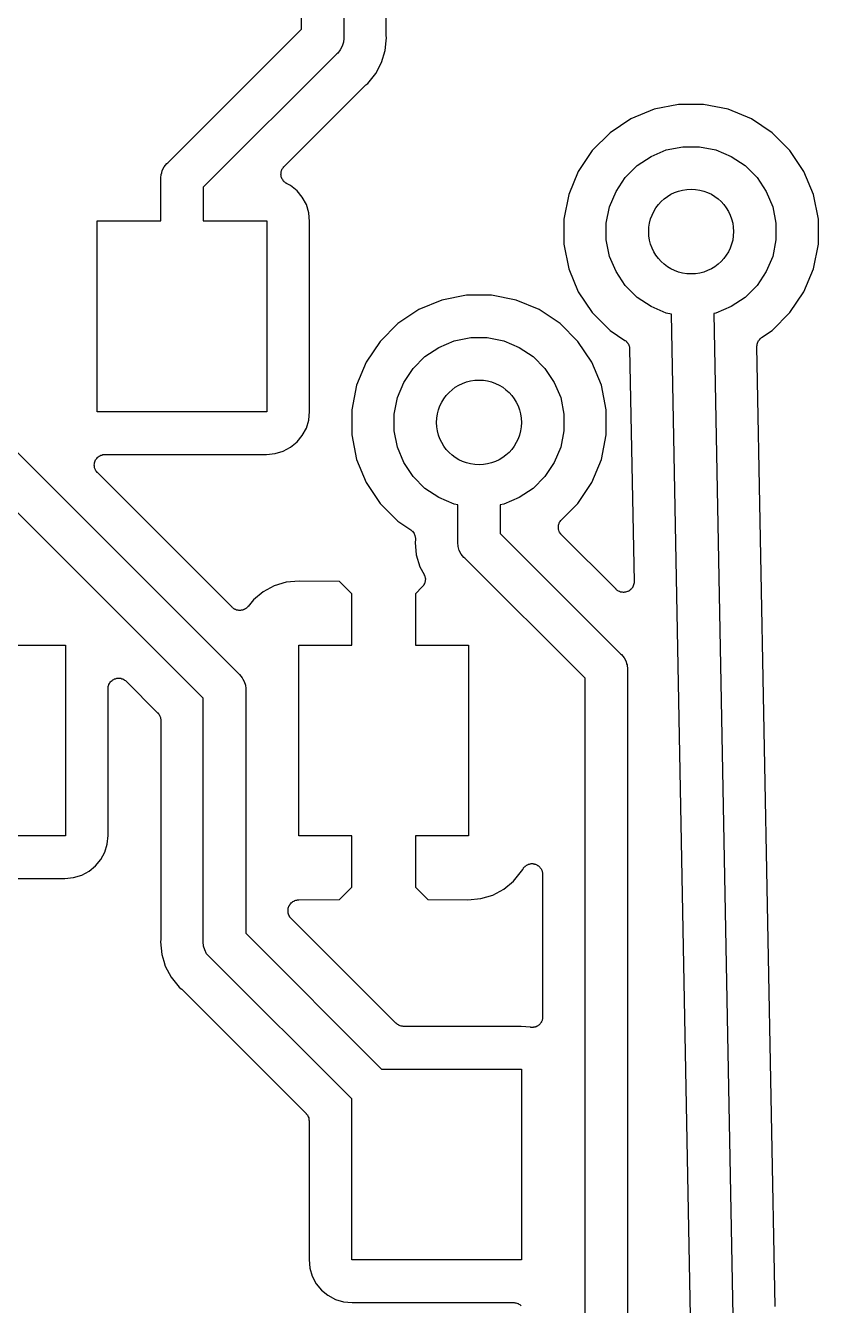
# Model space of a CAD drawing. Extents: x 150 to 178.5, y -114.8 to -80.
# Drawn here: x 160.56 to 164.3, y -110.06 to -104.03 of the extents above; entities that cross this region are included whole.
import ezdxf

# ---------------------------------------------------------------- set-up
doc = ezdxf.new("R2010")
doc.units = 0
doc.header["$MEASUREMENT"] = 0
doc.layers.add('BLACK', color=7, linetype='CONTINUOUS')

msp = doc.modelspace()

# ---------------------------------------------------------------- linework, layer by layer
at = {"layer": 'BLACK', "linetype": 'CONTINUOUS'}
for p, q in [((162.063, -101.073), (162.063, -104.083)), ((161.863, -104.046), (161.863, -101.11)), ((162.263, -104.07), (162.263, -102.541)), ((161.233, -104.676), (161.863, -104.046)), ((162.061, -104.107), (162.057, -104.121)), ((162.063, -104.092), (162.061, -104.103)), ((162.061, -104.103), (162.061, -104.107)), ((162.063, -104.083), (162.063, -104.087)), ((162.063, -104.087), (162.063, -104.092)), ((162.063, -104.092), (162.063, -104.092)), ((162.258, -104.146), (162.263, -104.1)), ((162.263, -104.072), (162.263, -104.07)), ((162.263, -104.075), (162.263, -104.072)), ((162.264, -104.087), (162.263, -104.075)), ((162.263, -104.075), (162.263, -104.075)), ((162.263, -104.1), (162.264, -104.087)), ((162.03, -104.162), (161.4, -104.791)), ((162.034, -104.159), (162.03, -104.162)), ((162.046, -104.143), (162.034, -104.159)), ((162.055, -104.126), (162.046, -104.143)), ((162.057, -104.121), (162.055, -104.126)), ((162.241, -104.203), (162.258, -104.146)), ((162.213, -104.255), (162.241, -104.203)), ((162.166, -104.308), (162.176, -104.301)), ((162.176, -104.301), (162.213, -104.255)), ((161.781, -104.693), (162.162, -104.312)), ((162.162, -104.312), (162.163, -104.311)), ((162.163, -104.311), (162.165, -104.31)), ((162.165, -104.31), (162.166, -104.308)), ((163.641, -104.4), (163.525, -104.423)), ((163.759, -104.4), (163.641, -104.4)), ((163.875, -104.423), (163.759, -104.4)), ((163.416, -104.468), (163.318, -104.534)), ((163.525, -104.423), (163.416, -104.468)), ((163.984, -104.468), (163.875, -104.423)), ((164.082, -104.534), (163.984, -104.468)), ((163.318, -104.534), (163.234, -104.618)), ((164.166, -104.618), (164.082, -104.534)), ((163.583, -104.615), (163.661, -104.6)), ((163.661, -104.6), (163.739, -104.6)), ((163.739, -104.6), (163.817, -104.615)), ((163.234, -104.618), (163.168, -104.716)), ((163.445, -104.689), (163.511, -104.646)), ((163.511, -104.646), (163.583, -104.615)), ((163.817, -104.615), (163.889, -104.646)), ((163.889, -104.646), (163.955, -104.689)), ((164.232, -104.716), (164.166, -104.618)), ((161.201, -104.73), (161.204, -104.723)), ((161.204, -104.723), (161.207, -104.712)), ((161.207, -104.712), (161.216, -104.694)), ((161.216, -104.694), (161.229, -104.679)), ((161.229, -104.679), (161.233, -104.676)), ((161.767, -104.719), (161.768, -104.716)), ((161.767, -104.721), (161.767, -104.719)), ((161.767, -104.723), (161.767, -104.721)), ((161.767, -104.726), (161.767, -104.723)), ((161.768, -104.716), (161.769, -104.714)), ((161.769, -104.712), (161.77, -104.709)), ((161.769, -104.714), (161.769, -104.712)), ((161.77, -104.709), (161.771, -104.707)), ((161.771, -104.707), (161.772, -104.705)), ((161.772, -104.705), (161.774, -104.703)), ((161.774, -104.703), (161.775, -104.701)), ((161.775, -104.701), (161.776, -104.699)), ((161.776, -104.699), (161.778, -104.697)), ((161.778, -104.697), (161.779, -104.695)), ((161.779, -104.695), (161.781, -104.693)), ((163.168, -104.716), (163.123, -104.825)), ((163.389, -104.745), (163.445, -104.689)), ((163.955, -104.689), (164.011, -104.745)), ((164.277, -104.825), (164.232, -104.716)), ((161.2, -104.745), (161.201, -104.732)), ((161.2, -104.75), (161.2, -104.745)), ((161.2, -104.745), (161.2, -104.745)), ((161.2, -104.755), (161.2, -104.75)), ((161.2, -104.95), (161.2, -104.755)), ((161.201, -104.732), (161.201, -104.73)), ((161.766, -104.729), (161.767, -104.726)), ((161.767, -104.731), (161.766, -104.729)), ((161.766, -104.733), (161.767, -104.731)), ((161.767, -104.736), (161.766, -104.733)), ((161.767, -104.738), (161.767, -104.736)), ((161.768, -104.74), (161.767, -104.738)), ((161.768, -104.743), (161.768, -104.74)), ((161.769, -104.745), (161.768, -104.743)), ((161.77, -104.748), (161.769, -104.745)), ((161.771, -104.75), (161.77, -104.748)), ((161.772, -104.752), (161.771, -104.75)), ((161.773, -104.754), (161.772, -104.752)), ((161.775, -104.756), (161.773, -104.754)), ((161.776, -104.758), (161.775, -104.756)), ((161.777, -104.76), (161.776, -104.758)), ((161.779, -104.762), (161.777, -104.76)), ((161.781, -104.764), (161.779, -104.762)), ((161.782, -104.765), (161.781, -104.764)), ((161.784, -104.767), (161.782, -104.765)), ((161.786, -104.768), (161.784, -104.767)), ((161.788, -104.77), (161.786, -104.768)), ((161.79, -104.771), (161.788, -104.77)), ((161.792, -104.772), (161.79, -104.771)), ((161.793, -104.773), (161.792, -104.772)), ((161.812, -104.783), (161.793, -104.773)), ((161.842, -104.808), (161.812, -104.783)), ((163.346, -104.811), (163.389, -104.745)), ((164.011, -104.745), (164.054, -104.811)), ((161.4, -104.791), (161.4, -104.95)), ((161.867, -104.838), (161.842, -104.808)), ((161.886, -104.873), (161.867, -104.838)), ((163.123, -104.825), (163.1, -104.941)), ((163.315, -104.883), (163.346, -104.811)), ((164.054, -104.811), (164.085, -104.883)), ((164.3, -104.941), (164.277, -104.825)), ((161.897, -104.911), (161.886, -104.873)), ((163.3, -104.961), (163.315, -104.883)), ((164.085, -104.883), (164.1, -104.961)), ((160.9, -105.85), (160.9, -104.95)), ((160.9, -104.95), (161.2, -104.95)), ((161.4, -104.95), (161.7, -104.95)), ((161.7, -104.95), (161.7, -105.85)), ((161.901, -104.952), (161.897, -104.911)), ((161.901, -105.848), (161.901, -104.952)), ((163.1, -104.941), (163.1, -105.059)), ((163.3, -105.039), (163.3, -104.961)), ((164.1, -104.961), (164.1, -105.039)), ((164.3, -105.059), (164.3, -104.941)), ((163.1, -105.059), (163.123, -105.175)), ((163.315, -105.117), (163.3, -105.039)), ((164.1, -105.039), (164.085, -105.117)), ((164.277, -105.175), (164.3, -105.059)), ((163.346, -105.189), (163.315, -105.117)), ((164.085, -105.117), (164.054, -105.189)), ((163.123, -105.175), (163.168, -105.284)), ((163.389, -105.255), (163.346, -105.189)), ((164.054, -105.189), (164.011, -105.255)), ((164.232, -105.284), (164.277, -105.175)), ((163.445, -105.311), (163.389, -105.255)), ((164.011, -105.255), (163.955, -105.311)), ((162.525, -105.323), (162.416, -105.368)), ((162.641, -105.3), (162.525, -105.323)), ((162.759, -105.3), (162.641, -105.3)), ((162.875, -105.323), (162.759, -105.3)), ((162.984, -105.368), (162.875, -105.323)), ((163.168, -105.284), (163.234, -105.382)), ((163.511, -105.354), (163.445, -105.311)), ((163.955, -105.311), (163.889, -105.354)), ((164.166, -105.382), (164.232, -105.284)), ((162.416, -105.368), (162.318, -105.434)), ((163.082, -105.434), (162.984, -105.368)), ((163.234, -105.382), (163.318, -105.466)), ((163.583, -105.385), (163.511, -105.354)), ((163.607, -105.389), (163.583, -105.385)), ((163.817, -105.385), (163.807, -105.386)), ((163.807, -105.386), (163.899, -110.234)), ((163.889, -105.354), (163.817, -105.385)), ((164.082, -105.466), (164.166, -105.382)), ((162.318, -105.434), (162.234, -105.518)), ((163.166, -105.518), (163.082, -105.434)), ((163.7, -110.295), (163.607, -105.389)), ((162.583, -105.515), (162.661, -105.5)), ((162.661, -105.5), (162.739, -105.5)), ((162.739, -105.5), (162.817, -105.515)), ((163.318, -105.466), (163.388, -105.513)), ((164.022, -105.51), (164.025, -105.506)), ((164.025, -105.506), (164.029, -105.503)), ((164.025, -105.506), (164.025, -105.506)), ((164.025, -105.506), (164.025, -105.506)), ((164.029, -105.503), (164.032, -105.5)), ((164.032, -105.499), (164.082, -105.466)), ((164.032, -105.5), (164.032, -105.499)), ((164.032, -105.5), (164.032, -105.5)), ((162.234, -105.518), (162.168, -105.616)), ((162.445, -105.589), (162.511, -105.546)), ((162.511, -105.546), (162.583, -105.515)), ((162.817, -105.515), (162.889, -105.546)), ((162.889, -105.546), (162.955, -105.589)), ((163.232, -105.616), (163.166, -105.518)), ((163.388, -105.513), (163.389, -105.514)), ((163.389, -105.514), (163.392, -105.516)), ((163.392, -105.516), (163.395, -105.519)), ((163.395, -105.519), (163.396, -105.519)), ((163.396, -105.519), (163.396, -105.52)), ((163.396, -105.52), (163.399, -105.523)), ((163.399, -105.523), (163.402, -105.526)), ((163.402, -105.526), (163.402, -105.527)), ((163.402, -105.527), (163.402, -105.528)), ((163.402, -105.528), (163.404, -105.531)), ((163.404, -105.531), (163.406, -105.535)), ((163.406, -105.535), (163.406, -105.536)), ((163.406, -105.536), (163.407, -105.536)), ((163.407, -105.536), (163.408, -105.54)), ((163.408, -105.54), (163.409, -105.544)), ((163.409, -105.544), (163.409, -105.545)), ((163.409, -105.545), (163.41, -105.546)), ((163.41, -105.546), (163.41, -105.55)), ((163.41, -105.55), (163.41, -105.554)), ((163.41, -105.554), (163.431, -106.651)), ((164.01, -105.541), (164.011, -105.536)), ((164.01, -105.542), (164.01, -105.541)), ((164.01, -105.541), (164.01, -105.541)), ((164.01, -105.541), (164.01, -105.541)), ((164.096, -110.07), (164.01, -105.542)), ((164.011, -105.531), (164.013, -105.527)), ((164.011, -105.532), (164.011, -105.531)), ((164.011, -105.531), (164.011, -105.531)), ((164.011, -105.536), (164.011, -105.532)), ((164.013, -105.527), (164.014, -105.522)), ((164.014, -105.522), (164.016, -105.518)), ((164.014, -105.522), (164.014, -105.522)), ((164.014, -105.522), (164.014, -105.522)), ((164.016, -105.518), (164.018, -105.514)), ((164.018, -105.514), (164.019, -105.513)), ((164.019, -105.513), (164.022, -105.51)), ((164.019, -105.513), (164.019, -105.513)), ((162.168, -105.616), (162.123, -105.725)), ((162.389, -105.645), (162.445, -105.589)), ((162.955, -105.589), (163.011, -105.645)), ((163.277, -105.725), (163.232, -105.616)), ((162.346, -105.711), (162.389, -105.645)), ((163.011, -105.645), (163.054, -105.711)), ((162.123, -105.725), (162.1, -105.841)), ((162.315, -105.783), (162.346, -105.711)), ((163.054, -105.711), (163.085, -105.783)), ((163.3, -105.841), (163.277, -105.725)), ((162.3, -105.861), (162.315, -105.783)), ((163.085, -105.783), (163.1, -105.861)), ((161.7, -105.85), (160.9, -105.85)), ((161.897, -105.889), (161.901, -105.848)), ((162.1, -105.841), (162.1, -105.959)), ((162.3, -105.939), (162.3, -105.861)), ((163.1, -105.861), (163.1, -105.939)), ((163.3, -105.959), (163.3, -105.841)), ((161.867, -105.962), (161.886, -105.927)), ((161.886, -105.927), (161.897, -105.889)), ((161.812, -106.017), (161.842, -105.992)), ((161.842, -105.992), (161.867, -105.962)), ((162.1, -105.959), (162.123, -106.075)), ((162.315, -106.017), (162.3, -105.939)), ((163.1, -105.939), (163.085, -106.017)), ((163.277, -106.075), (163.3, -105.959)), ((160.5, -106.019), (161.567, -107.086)), ((160.922, -106.054), (160.926, -106.052)), ((160.926, -106.052), (160.927, -106.052)), ((160.927, -106.052), (160.927, -106.052)), ((160.927, -106.052), (160.931, -106.052)), ((160.931, -106.052), (160.936, -106.051)), ((160.936, -106.051), (161.698, -106.051)), ((161.698, -106.051), (161.739, -106.047)), ((161.739, -106.047), (161.777, -106.036)), ((161.777, -106.036), (161.812, -106.017)), ((162.346, -106.089), (162.315, -106.017)), ((163.085, -106.017), (163.054, -106.089)), ((160.886, -106.101), (160.887, -106.096)), ((160.887, -106.106), (160.886, -106.101)), ((160.886, -106.101), (160.886, -106.101)), ((160.886, -106.101), (160.886, -106.101)), ((160.887, -106.091), (160.889, -106.086)), ((160.887, -106.096), (160.887, -106.091)), ((160.887, -106.091), (160.887, -106.091)), ((160.887, -106.091), (160.887, -106.091)), ((160.887, -106.11), (160.887, -106.106)), ((160.887, -106.111), (160.887, -106.11)), ((160.887, -106.11), (160.887, -106.11)), ((160.888, -106.115), (160.887, -106.111)), ((160.889, -106.086), (160.89, -106.082)), ((160.89, -106.082), (160.892, -106.077)), ((160.89, -106.082), (160.89, -106.082)), ((160.89, -106.082), (160.89, -106.082)), ((160.892, -106.077), (160.895, -106.073)), ((160.895, -106.073), (160.898, -106.07)), ((160.895, -106.073), (160.895, -106.073)), ((160.895, -106.073), (160.895, -106.073)), ((160.898, -106.07), (160.901, -106.066)), ((160.901, -106.066), (160.905, -106.063)), ((160.901, -106.066), (160.901, -106.066)), ((160.901, -106.066), (160.901, -106.066)), ((160.905, -106.063), (160.909, -106.06)), ((160.909, -106.059), (160.913, -106.057)), ((160.909, -106.06), (160.909, -106.059)), ((160.909, -106.06), (160.909, -106.06)), ((160.913, -106.057), (160.917, -106.055)), ((160.917, -106.055), (160.922, -106.054)), ((160.917, -106.055), (160.917, -106.055)), ((160.917, -106.055), (160.917, -106.055)), ((162.123, -106.075), (162.168, -106.184)), ((162.389, -106.155), (162.346, -106.089)), ((163.054, -106.089), (163.011, -106.155)), ((163.232, -106.184), (163.277, -106.075)), ((161.4, -107.201), (160.333, -106.134)), ((160.89, -106.12), (160.888, -106.115)), ((160.892, -106.124), (160.89, -106.12)), ((160.89, -106.12), (160.89, -106.12)), ((160.89, -106.12), (160.89, -106.12)), ((160.894, -106.128), (160.892, -106.124)), ((160.894, -106.129), (160.894, -106.128)), ((160.897, -106.132), (160.894, -106.129)), ((160.894, -106.129), (160.894, -106.129)), ((160.9, -106.136), (160.897, -106.132)), ((160.901, -106.137), (160.9, -106.136)), ((160.9, -106.136), (160.9, -106.136)), ((160.9, -106.136), (160.9, -106.136)), ((160.9, -106.136), (160.9, -106.136)), ((161.537, -106.772), (160.901, -106.137)), ((162.445, -106.211), (162.389, -106.155)), ((163.011, -106.155), (162.955, -106.211)), ((162.168, -106.184), (162.234, -106.282)), ((162.511, -106.254), (162.445, -106.211)), ((162.955, -106.211), (162.889, -106.254)), ((163.166, -106.282), (163.232, -106.184)), ((162.234, -106.282), (162.318, -106.366)), ((162.583, -106.285), (162.511, -106.254)), ((162.6, -106.288), (162.583, -106.285)), ((162.6, -106.461), (162.6, -106.288)), ((162.817, -106.285), (162.8, -106.288)), ((162.8, -106.288), (162.8, -106.424)), ((162.889, -106.254), (162.817, -106.285)), ((163.089, -106.36), (163.166, -106.282)), ((162.318, -106.366), (162.378, -106.406)), ((162.378, -106.406), (162.378, -106.406)), ((162.378, -106.406), (162.378, -106.406)), ((162.378, -106.406), (162.378, -106.406)), ((162.378, -106.406), (162.378, -106.407)), ((162.378, -106.407), (162.382, -106.41)), ((162.382, -106.41), (162.385, -106.413)), ((162.385, -106.413), (162.386, -106.413)), ((162.386, -106.413), (162.386, -106.413)), ((162.386, -106.413), (162.389, -106.417)), ((163.074, -106.394), (163.075, -106.39)), ((163.074, -106.395), (163.074, -106.394)), ((163.075, -106.4), (163.074, -106.395)), ((163.074, -106.395), (163.074, -106.395)), ((163.075, -106.385), (163.077, -106.38)), ((163.075, -106.39), (163.075, -106.385)), ((163.075, -106.385), (163.075, -106.385)), ((163.075, -106.385), (163.075, -106.385)), ((163.075, -106.404), (163.075, -106.4)), ((163.075, -106.405), (163.075, -106.404)), ((163.075, -106.404), (163.075, -106.404)), ((163.077, -106.409), (163.075, -106.405)), ((163.077, -106.38), (163.078, -106.376)), ((163.078, -106.414), (163.077, -106.409)), ((163.078, -106.375), (163.08, -106.371)), ((163.078, -106.376), (163.078, -106.375)), ((163.078, -106.376), (163.078, -106.376)), ((163.08, -106.418), (163.078, -106.414)), ((163.078, -106.414), (163.078, -106.414)), ((163.078, -106.414), (163.078, -106.414)), ((163.08, -106.371), (163.083, -106.367)), ((163.083, -106.367), (163.086, -106.363)), ((163.083, -106.367), (163.083, -106.367)), ((163.083, -106.367), (163.083, -106.367)), ((163.086, -106.363), (163.089, -106.36)), ((162.389, -106.417), (162.392, -106.42)), ((162.392, -106.42), (162.392, -106.42)), ((162.392, -106.42), (162.392, -106.421)), ((162.392, -106.421), (162.394, -106.425)), ((162.394, -106.425), (162.396, -106.429)), ((162.396, -106.429), (162.396, -106.429)), ((162.396, -106.429), (162.396, -106.429)), ((162.396, -106.429), (162.398, -106.433)), ((162.398, -106.433), (162.398, -106.434)), ((162.398, -106.434), (162.398, -106.435)), ((162.398, -106.435), (162.399, -106.438)), ((162.399, -106.438), (162.399, -106.438)), ((162.399, -106.438), (162.399, -106.439)), ((162.399, -106.439), (162.399, -106.442)), ((162.399, -106.442), (162.4, -106.444)), ((162.4, -106.453), (162.399, -106.466)), ((162.399, -106.466), (162.404, -106.524)), ((162.4, -106.444), (162.4, -106.445)), ((162.4, -106.445), (162.4, -106.448)), ((162.4, -106.448), (162.4, -106.448)), ((162.4, -106.448), (162.4, -106.449)), ((162.4, -106.449), (162.4, -106.451)), ((162.4, -106.451), (162.4, -106.453)), ((162.6, -106.466), (162.6, -106.461)), ((162.601, -106.485), (162.6, -106.466)), ((162.8, -106.424), (163.367, -106.991)), ((163.082, -106.422), (163.08, -106.418)), ((163.083, -106.422), (163.082, -106.422)), ((163.082, -106.422), (163.082, -106.422)), ((163.086, -106.426), (163.083, -106.422)), ((163.088, -106.43), (163.086, -106.426)), ((163.089, -106.43), (163.088, -106.43)), ((163.346, -106.687), (163.089, -106.43)), ((163.089, -106.43), (163.089, -106.43)), ((163.089, -106.43), (163.089, -106.43)), ((163.089, -106.43), (163.089, -106.43)), ((162.404, -106.524), (162.421, -106.581)), ((162.607, -106.504), (162.601, -106.485)), ((162.616, -106.522), (162.607, -106.504)), ((162.629, -106.537), (162.616, -106.522)), ((162.421, -106.581), (162.421, -106.581)), ((162.421, -106.581), (162.421, -106.581)), ((162.421, -106.581), (162.441, -106.617)), ((162.633, -106.54), (162.629, -106.537)), ((163.2, -107.107), (162.633, -106.54)), ((161.791, -106.654), (161.735, -106.671)), ((161.852, -106.648), (161.791, -106.654)), ((162.042, -106.65), (161.852, -106.648)), ((162.1, -106.708), (162.042, -106.65)), ((162.441, -106.617), (162.441, -106.618)), ((162.441, -106.618), (162.442, -106.62)), ((162.442, -106.62), (162.443, -106.622)), ((162.443, -106.622), (162.444, -106.624)), ((162.444, -106.624), (162.445, -106.627)), ((162.445, -106.653), (162.444, -106.656)), ((162.444, -106.656), (162.444, -106.658)), ((162.445, -106.627), (162.445, -106.629)), ((162.445, -106.629), (162.446, -106.631)), ((162.446, -106.651), (162.445, -106.653)), ((162.446, -106.631), (162.446, -106.634)), ((162.446, -106.634), (162.447, -106.636)), ((162.447, -106.641), (162.446, -106.644)), ((162.446, -106.644), (162.446, -106.646)), ((162.446, -106.646), (162.446, -106.648)), ((162.446, -106.648), (162.446, -106.651)), ((162.447, -106.636), (162.447, -106.639)), ((162.447, -106.639), (162.447, -106.641)), ((163.431, -106.651), (163.431, -106.652)), ((163.431, -106.652), (163.431, -106.652)), ((163.431, -106.652), (163.431, -106.652)), ((163.431, -106.652), (163.431, -106.657)), ((161.683, -106.699), (161.637, -106.737)), ((161.735, -106.671), (161.683, -106.699)), ((162.1, -106.95), (162.1, -106.708)), ((162.432, -106.676), (162.4, -106.708)), ((162.4, -106.708), (162.4, -106.95)), ((162.434, -106.674), (162.432, -106.676)), ((162.435, -106.673), (162.434, -106.674)), ((162.437, -106.671), (162.435, -106.673)), ((162.438, -106.669), (162.437, -106.671)), ((162.439, -106.667), (162.438, -106.669)), ((162.441, -106.665), (162.439, -106.667)), ((162.442, -106.662), (162.441, -106.665)), ((162.443, -106.66), (162.442, -106.662)), ((162.444, -106.658), (162.443, -106.66)), ((163.346, -106.688), (163.346, -106.687)), ((163.346, -106.687), (163.346, -106.687)), ((163.35, -106.691), (163.346, -106.688)), ((163.353, -106.693), (163.35, -106.691)), ((163.354, -106.694), (163.353, -106.693)), ((163.358, -106.696), (163.354, -106.694)), ((163.354, -106.694), (163.354, -106.694)), ((163.362, -106.698), (163.358, -106.696)), ((163.363, -106.698), (163.362, -106.698)), ((163.362, -106.698), (163.362, -106.698)), ((163.367, -106.7), (163.363, -106.698)), ((163.371, -106.701), (163.367, -106.7)), ((163.372, -106.701), (163.371, -106.701)), ((163.376, -106.701), (163.372, -106.701)), ((163.372, -106.701), (163.372, -106.701)), ((163.381, -106.702), (163.376, -106.701)), ((163.382, -106.702), (163.381, -106.702)), ((163.381, -106.702), (163.381, -106.702)), ((163.386, -106.701), (163.382, -106.702)), ((163.391, -106.701), (163.386, -106.701)), ((163.396, -106.699), (163.391, -106.701)), ((163.391, -106.701), (163.391, -106.701)), ((163.391, -106.701), (163.391, -106.701)), ((163.4, -106.698), (163.396, -106.699)), ((163.401, -106.698), (163.4, -106.698)), ((163.4, -106.698), (163.4, -106.698)), ((163.405, -106.696), (163.401, -106.698)), ((163.409, -106.694), (163.405, -106.696)), ((163.413, -106.69), (163.409, -106.693)), ((163.409, -106.693), (163.409, -106.693)), ((163.409, -106.693), (163.409, -106.694)), ((163.416, -106.687), (163.413, -106.69)), ((163.417, -106.687), (163.416, -106.687)), ((163.416, -106.687), (163.416, -106.687)), ((163.42, -106.683), (163.417, -106.687)), ((163.422, -106.68), (163.42, -106.683)), ((163.423, -106.68), (163.422, -106.68)), ((163.425, -106.675), (163.423, -106.679)), ((163.423, -106.679), (163.423, -106.68)), ((163.427, -106.671), (163.425, -106.675)), ((163.429, -106.666), (163.427, -106.671)), ((163.427, -106.671), (163.427, -106.671)), ((163.427, -106.671), (163.427, -106.671)), ((163.43, -106.662), (163.429, -106.666)), ((163.431, -106.657), (163.43, -106.661)), ((163.43, -106.661), (163.43, -106.662)), ((163.43, -106.662), (163.43, -106.662)), ((161.538, -106.774), (161.537, -106.772)), ((161.54, -106.775), (161.538, -106.774)), ((161.542, -106.777), (161.54, -106.775)), ((161.603, -106.776), (161.601, -106.777)), ((161.605, -106.774), (161.603, -106.776)), ((161.607, -106.773), (161.605, -106.774)), ((161.609, -106.771), (161.607, -106.773)), ((161.61, -106.769), (161.609, -106.771)), ((161.611, -106.769), (161.61, -106.769)), ((161.637, -106.737), (161.611, -106.769)), ((161.544, -106.779), (161.542, -106.777)), ((161.546, -106.78), (161.544, -106.779)), ((161.548, -106.781), (161.546, -106.78)), ((161.55, -106.782), (161.548, -106.781)), ((161.553, -106.783), (161.55, -106.782)), ((161.555, -106.784), (161.553, -106.783)), ((161.557, -106.785), (161.555, -106.784)), ((161.56, -106.785), (161.557, -106.785)), ((161.562, -106.786), (161.56, -106.785)), ((161.564, -106.786), (161.562, -106.786)), ((161.567, -106.787), (161.564, -106.786)), ((161.569, -106.787), (161.567, -106.787)), ((161.572, -106.787), (161.569, -106.787)), ((161.574, -106.787), (161.572, -106.787)), ((161.576, -106.787), (161.574, -106.787)), ((161.579, -106.786), (161.576, -106.787)), ((161.582, -106.786), (161.579, -106.786)), ((161.584, -106.785), (161.582, -106.786)), ((161.586, -106.785), (161.584, -106.785)), ((161.588, -106.784), (161.586, -106.785)), ((161.591, -106.783), (161.588, -106.784)), ((161.593, -106.782), (161.591, -106.783)), ((161.595, -106.781), (161.593, -106.782)), ((161.597, -106.78), (161.595, -106.781)), ((161.6, -106.779), (161.597, -106.78)), ((161.601, -106.777), (161.6, -106.779)), ((159.95, -106.95), (160.75, -106.95)), ((160.75, -106.95), (160.75, -107.85)), ((161.85, -107.85), (161.85, -106.95)), ((161.85, -106.95), (162.1, -106.95)), ((162.4, -106.95), (162.65, -106.95)), ((162.65, -106.95), (162.65, -107.85)), ((163.367, -106.991), (163.371, -106.995)), ((163.371, -106.995), (163.384, -107.01)), ((163.384, -107.01), (163.393, -107.027)), ((163.393, -107.027), (163.396, -107.039)), ((163.396, -107.039), (163.398, -107.043)), ((163.398, -107.043), (163.399, -107.046)), ((163.399, -107.046), (163.4, -107.061)), ((163.4, -107.061), (163.4, -107.061)), ((163.4, -107.061), (163.4, -107.066)), ((163.4, -107.066), (163.4, -107.071)), ((163.4, -107.071), (163.4, -110.155)), ((160.954, -107.141), (160.955, -107.137)), ((160.955, -107.136), (160.958, -107.132)), ((160.955, -107.137), (160.955, -107.136)), ((160.955, -107.137), (160.955, -107.137)), ((160.958, -107.132), (160.96, -107.128)), ((160.96, -107.128), (160.963, -107.124)), ((160.96, -107.128), (160.96, -107.128)), ((160.96, -107.128), (160.96, -107.128)), ((160.963, -107.124), (160.966, -107.121)), ((160.966, -107.12), (160.97, -107.117)), ((160.966, -107.121), (160.966, -107.12)), ((160.966, -107.121), (160.966, -107.121)), ((160.97, -107.117), (160.974, -107.114)), ((160.974, -107.114), (160.978, -107.112)), ((160.974, -107.114), (160.974, -107.114)), ((160.974, -107.114), (160.974, -107.114)), ((160.978, -107.112), (160.982, -107.11)), ((160.982, -107.11), (160.987, -107.109)), ((160.982, -107.11), (160.982, -107.11)), ((160.982, -107.11), (160.982, -107.11)), ((160.987, -107.109), (160.992, -107.107)), ((160.992, -107.107), (160.992, -107.107)), ((160.992, -107.107), (160.992, -107.107)), ((160.992, -107.107), (160.996, -107.107)), ((160.996, -107.107), (161.001, -107.106)), ((161.001, -107.106), (161.001, -107.106)), ((161.001, -107.106), (161.002, -107.106)), ((161.002, -107.106), (161.006, -107.107)), ((161.006, -107.107), (161.011, -107.107)), ((161.011, -107.107), (161.011, -107.107)), ((161.011, -107.107), (161.011, -107.107)), ((161.011, -107.107), (161.016, -107.109)), ((161.016, -107.109), (161.02, -107.11)), ((161.02, -107.11), (161.021, -107.11)), ((161.021, -107.11), (161.021, -107.11)), ((161.021, -107.11), (161.025, -107.112)), ((161.025, -107.112), (161.029, -107.115)), ((161.029, -107.115), (161.029, -107.115)), ((161.029, -107.115), (161.029, -107.115)), ((161.029, -107.115), (161.033, -107.118)), ((161.033, -107.118), (161.037, -107.121)), ((161.037, -107.121), (161.037, -107.121)), ((161.037, -107.121), (161.037, -107.121)), ((161.037, -107.121), (161.037, -107.121)), ((161.037, -107.121), (161.185, -107.27)), ((161.567, -107.086), (161.571, -107.089)), ((161.571, -107.089), (161.584, -107.104)), ((161.584, -107.104), (161.587, -107.111)), ((161.587, -107.111), (161.593, -107.122)), ((161.593, -107.122), (161.599, -107.14)), ((163.2, -110.119), (163.2, -107.107)), ((160.951, -107.155), (160.952, -107.151)), ((160.951, -107.156), (160.951, -107.155)), ((160.951, -107.848), (160.951, -107.156)), ((160.951, -107.156), (160.951, -107.156)), ((160.951, -107.156), (160.951, -107.156)), ((160.951, -107.156), (160.951, -107.156)), ((160.952, -107.146), (160.954, -107.141)), ((160.952, -107.151), (160.952, -107.146)), ((160.952, -107.146), (160.952, -107.146)), ((160.952, -107.146), (160.952, -107.146)), ((161.599, -107.14), (161.599, -107.14)), ((161.599, -107.14), (161.6, -107.155)), ((161.6, -107.155), (161.6, -107.155)), ((161.6, -107.155), (161.6, -107.16)), ((161.6, -107.16), (161.6, -107.165)), ((161.6, -107.165), (161.6, -108.309)), ((161.4, -108.345), (161.4, -107.201)), ((161.185, -107.27), (161.185, -107.27)), ((161.185, -107.27), (161.185, -107.27)), ((161.185, -107.27), (161.185, -107.27)), ((161.185, -107.27), (161.186, -107.27)), ((161.186, -107.27), (161.189, -107.274)), ((161.189, -107.274), (161.192, -107.277)), ((161.192, -107.277), (161.192, -107.278)), ((161.192, -107.278), (161.192, -107.278)), ((161.192, -107.278), (161.194, -107.282)), ((161.194, -107.282), (161.196, -107.286)), ((161.196, -107.286), (161.196, -107.286)), ((161.196, -107.286), (161.196, -107.286)), ((161.196, -107.286), (161.198, -107.291)), ((161.198, -107.291), (161.199, -107.295)), ((161.199, -107.295), (161.199, -107.296)), ((161.199, -107.296), (161.199, -107.296)), ((161.199, -107.296), (161.2, -107.3)), ((161.2, -107.3), (161.2, -107.305)), ((161.2, -107.305), (161.2, -108.333)), ((160.75, -107.85), (160.077, -107.85)), ((160.947, -107.889), (160.951, -107.848)), ((162.1, -107.85), (161.85, -107.85)), ((162.1, -108.092), (162.1, -107.85)), ((162.65, -107.85), (162.4, -107.85)), ((162.4, -107.85), (162.4, -108.092)), ((160.936, -107.927), (160.947, -107.889)), ((160.892, -107.992), (160.917, -107.962)), ((160.917, -107.962), (160.936, -107.927)), ((162.931, -107.985), (162.934, -107.984)), ((162.934, -107.984), (162.936, -107.983)), ((162.936, -107.983), (162.938, -107.983)), ((162.938, -107.983), (162.941, -107.982)), ((162.941, -107.982), (162.943, -107.982)), ((162.943, -107.982), (162.946, -107.981)), ((162.946, -107.981), (162.948, -107.981)), ((162.948, -107.981), (162.95, -107.981)), ((162.95, -107.981), (162.953, -107.981)), ((162.953, -107.981), (162.955, -107.982)), ((162.955, -107.982), (162.958, -107.982)), ((162.958, -107.982), (162.96, -107.982)), ((162.96, -107.982), (162.962, -107.983)), ((162.962, -107.983), (162.965, -107.984)), ((162.965, -107.984), (162.967, -107.984)), ((162.967, -107.984), (162.969, -107.985)), ((160.789, -108.047), (160.827, -108.036)), ((160.827, -108.036), (160.862, -108.017)), ((160.862, -108.017), (160.892, -107.992)), ((162.863, -108.063), (162.901, -108.017)), ((162.901, -108.017), (162.906, -108.008)), ((162.906, -108.007), (162.908, -108.005)), ((162.906, -108.008), (162.906, -108.007)), ((162.908, -108.005), (162.909, -108.003)), ((162.909, -108.003), (162.91, -108.001)), ((162.91, -108.001), (162.912, -107.999)), ((162.912, -107.999), (162.913, -107.997)), ((162.913, -107.997), (162.915, -107.996)), ((162.915, -107.996), (162.917, -107.994)), ((162.917, -107.994), (162.919, -107.992)), ((162.919, -107.992), (162.921, -107.991)), ((162.921, -107.991), (162.923, -107.989)), ((162.923, -107.989), (162.925, -107.988)), ((162.925, -107.988), (162.927, -107.987)), ((162.927, -107.987), (162.929, -107.986)), ((162.929, -107.986), (162.931, -107.985)), ((162.969, -107.985), (162.972, -107.986)), ((162.972, -107.986), (162.974, -107.987)), ((162.974, -107.987), (162.976, -107.989)), ((162.976, -107.989), (162.978, -107.99)), ((162.978, -107.99), (162.98, -107.991)), ((162.98, -107.991), (162.982, -107.993)), ((162.982, -107.993), (162.984, -107.994)), ((162.984, -107.994), (162.985, -107.996)), ((162.985, -107.996), (162.987, -107.998)), ((162.987, -107.998), (162.989, -108)), ((162.989, -108), (162.99, -108.002)), ((162.99, -108.002), (162.992, -108.004)), ((162.992, -108.004), (162.993, -108.006)), ((162.993, -108.006), (162.994, -108.008)), ((162.994, -108.008), (162.995, -108.01)), ((162.995, -108.01), (162.996, -108.012)), ((162.996, -108.012), (162.997, -108.015)), ((162.997, -108.015), (162.998, -108.017)), ((162.998, -108.017), (162.998, -108.019)), ((162.998, -108.019), (162.999, -108.022)), ((162.999, -108.022), (162.999, -108.024)), ((162.999, -108.024), (163, -108.026)), ((163, -108.026), (163, -108.029)), ((163, -108.029), (163, -108.031)), ((163, -108.031), (163, -108.704)), ((160.179, -108.051), (160.748, -108.051)), ((160.748, -108.051), (160.789, -108.047)), ((162.042, -108.15), (162.1, -108.092)), ((162.4, -108.092), (162.458, -108.15)), ((162.765, -108.129), (162.817, -108.101)), ((162.817, -108.101), (162.863, -108.063)), ((161.815, -108.166), (161.819, -108.163)), ((161.819, -108.163), (161.822, -108.16)), ((161.822, -108.16), (161.822, -108.16)), ((161.822, -108.16), (161.823, -108.16)), ((161.823, -108.16), (161.827, -108.158)), ((161.827, -108.158), (161.831, -108.156)), ((161.831, -108.155), (161.836, -108.154)), ((161.831, -108.156), (161.831, -108.155)), ((161.831, -108.156), (161.831, -108.156)), ((161.836, -108.154), (161.84, -108.153)), ((161.84, -108.153), (161.84, -108.153)), ((161.84, -108.153), (161.841, -108.153)), ((161.841, -108.153), (161.845, -108.152)), ((161.845, -108.152), (161.85, -108.152)), ((161.85, -108.152), (162.042, -108.15)), ((162.458, -108.15), (162.648, -108.152)), ((162.648, -108.152), (162.709, -108.146)), ((162.709, -108.146), (162.765, -108.129)), ((161.8, -108.201), (161.801, -108.197)), ((161.8, -108.202), (161.8, -108.201)), ((161.8, -108.205), (161.8, -108.202)), ((161.8, -108.21), (161.8, -108.205)), ((161.801, -108.214), (161.8, -108.21)), ((161.801, -108.191), (161.802, -108.187)), ((161.801, -108.192), (161.801, -108.191)), ((161.801, -108.197), (161.801, -108.192)), ((161.801, -108.192), (161.801, -108.192)), ((161.801, -108.215), (161.801, -108.214)), ((161.801, -108.214), (161.801, -108.214)), ((161.802, -108.219), (161.801, -108.215)), ((161.802, -108.187), (161.804, -108.183)), ((161.804, -108.224), (161.802, -108.219)), ((161.804, -108.182), (161.806, -108.178)), ((161.804, -108.183), (161.804, -108.182)), ((161.804, -108.182), (161.804, -108.182)), ((161.806, -108.228), (161.804, -108.224)), ((161.804, -108.224), (161.804, -108.224)), ((161.804, -108.224), (161.804, -108.224)), ((161.806, -108.178), (161.808, -108.174)), ((161.808, -108.174), (161.809, -108.174)), ((161.809, -108.173), (161.812, -108.17)), ((161.809, -108.174), (161.809, -108.173)), ((161.812, -108.17), (161.814, -108.166)), ((161.814, -108.166), (161.815, -108.166)), ((161.815, -108.166), (161.815, -108.166)), ((161.808, -108.232), (161.806, -108.228)), ((161.808, -108.233), (161.808, -108.232)), ((161.808, -108.232), (161.808, -108.232)), ((161.811, -108.236), (161.808, -108.233)), ((161.814, -108.24), (161.811, -108.236)), ((161.815, -108.24), (161.814, -108.24)), ((162.308, -108.734), (161.815, -108.24)), ((161.815, -108.24), (161.815, -108.24)), ((161.815, -108.24), (161.815, -108.24)), ((161.815, -108.24), (161.815, -108.24)), ((161.2, -108.338), (161.199, -108.35)), ((161.2, -108.333), (161.2, -108.334)), ((161.2, -108.334), (161.2, -108.336)), ((161.2, -108.336), (161.2, -108.338)), ((161.4, -108.35), (161.4, -108.345)), ((161.6, -108.309), (162.241, -108.95)), ((161.199, -108.35), (161.204, -108.409)), ((161.401, -108.37), (161.4, -108.35)), ((161.407, -108.388), (161.401, -108.37)), ((161.416, -108.406), (161.407, -108.388)), ((161.429, -108.421), (161.416, -108.406)), ((161.204, -108.409), (161.214, -108.441)), ((161.214, -108.441), (161.221, -108.465)), ((161.221, -108.465), (161.249, -108.517)), ((161.433, -108.424), (161.429, -108.421)), ((162.1, -109.091), (161.433, -108.424)), ((161.249, -108.517), (161.287, -108.563)), ((161.287, -108.563), (161.296, -108.571)), ((161.296, -108.571), (161.297, -108.571)), ((161.297, -108.571), (161.298, -108.573)), ((161.298, -108.573), (161.3, -108.574)), ((161.3, -108.574), (161.884, -109.158)), ((163, -108.704), (163, -108.705)), ((163, -108.705), (163, -108.707)), ((163, -108.707), (163, -108.709)), ((162.312, -108.737), (162.308, -108.734)), ((162.316, -108.74), (162.312, -108.737)), ((162.32, -108.742), (162.316, -108.74)), ((162.316, -108.74), (162.316, -108.74)), ((162.316, -108.74), (162.316, -108.74)), ((162.324, -108.745), (162.32, -108.742)), ((162.325, -108.745), (162.324, -108.745)), ((162.324, -108.745), (162.324, -108.745)), ((162.329, -108.746), (162.325, -108.745)), ((162.333, -108.748), (162.329, -108.746)), ((162.334, -108.748), (162.333, -108.748)), ((162.339, -108.748), (162.334, -108.748)), ((162.334, -108.748), (162.334, -108.748)), ((162.343, -108.749), (162.339, -108.748)), ((162.344, -108.749), (162.343, -108.749)), ((162.898, -108.749), (162.344, -108.749)), ((162.344, -108.749), (162.344, -108.749)), ((162.344, -108.749), (162.344, -108.749)), ((162.344, -108.749), (162.344, -108.749)), ((162.943, -108.753), (162.898, -108.749)), ((162.945, -108.754), (162.943, -108.753)), ((162.947, -108.754), (162.945, -108.754)), ((162.95, -108.754), (162.947, -108.754)), ((162.952, -108.754), (162.95, -108.754)), ((162.955, -108.754), (162.952, -108.754)), ((162.957, -108.753), (162.955, -108.754)), ((162.959, -108.753), (162.957, -108.753)), ((162.962, -108.752), (162.959, -108.753)), ((162.964, -108.752), (162.962, -108.752)), ((162.967, -108.751), (162.964, -108.752)), ((162.969, -108.75), (162.967, -108.751)), ((162.971, -108.749), (162.969, -108.75)), ((162.973, -108.748), (162.971, -108.749)), ((162.975, -108.747), (162.973, -108.748)), ((162.977, -108.746), (162.975, -108.747)), ((162.979, -108.744), (162.977, -108.746)), ((162.982, -108.743), (162.979, -108.744)), ((162.983, -108.741), (162.982, -108.743)), ((162.985, -108.74), (162.983, -108.741)), ((162.987, -108.738), (162.985, -108.74)), ((162.988, -108.736), (162.987, -108.738)), ((162.99, -108.734), (162.988, -108.736)), ((162.991, -108.732), (162.99, -108.734)), ((162.992, -108.73), (162.991, -108.732)), ((162.994, -108.728), (162.992, -108.73)), ((162.995, -108.726), (162.994, -108.728)), ((162.996, -108.724), (162.995, -108.726)), ((162.997, -108.721), (162.996, -108.724)), ((162.998, -108.719), (162.997, -108.721)), ((162.999, -108.714), (162.998, -108.717)), ((162.998, -108.717), (162.998, -108.719)), ((163, -108.709), (162.999, -108.712)), ((162.999, -108.712), (162.999, -108.714)), ((162.241, -108.95), (162.9, -108.95)), ((162.9, -108.95), (162.9, -109.85)), ((162.1, -109.85), (162.1, -109.091)), ((161.884, -109.158), (161.884, -109.159)), ((161.884, -109.159), (161.884, -109.159)), ((161.884, -109.159), (161.884, -109.159)), ((161.884, -109.159), (161.885, -109.159)), ((161.885, -109.159), (161.887, -109.162)), ((161.887, -109.162), (161.89, -109.166)), ((161.89, -109.166), (161.891, -109.166)), ((161.891, -109.166), (161.891, -109.167)), ((161.891, -109.167), (161.893, -109.171)), ((161.893, -109.171), (161.895, -109.175)), ((161.895, -109.175), (161.895, -109.175)), ((161.895, -109.175), (161.895, -109.175)), ((161.895, -109.175), (161.897, -109.18)), ((161.897, -109.18), (161.898, -109.184)), ((161.898, -109.184), (161.898, -109.184)), ((161.898, -109.184), (161.898, -109.185)), ((161.898, -109.185), (161.898, -109.189)), ((161.898, -109.189), (161.899, -109.194)), ((161.899, -109.194), (161.899, -109.848)), ((161.899, -109.848), (161.903, -109.889)), ((162.9, -109.85), (162.1, -109.85)), ((161.903, -109.889), (161.914, -109.927)), ((161.914, -109.927), (161.933, -109.962)), ((161.933, -109.962), (161.958, -109.992)), ((161.958, -109.992), (161.988, -110.017)), ((161.988, -110.017), (162.023, -110.036)), ((162.023, -110.036), (162.061, -110.047)), ((162.061, -110.047), (162.102, -110.051)), ((162.102, -110.051), (162.864, -110.051)), ((162.864, -110.051), (162.864, -110.051)), ((162.864, -110.051), (162.864, -110.051)), ((162.864, -110.051), (162.864, -110.051)), ((162.864, -110.051), (162.865, -110.051)), ((162.865, -110.051), (162.869, -110.052)), ((162.869, -110.052), (162.874, -110.052)), ((162.874, -110.052), (162.874, -110.052)), ((162.874, -110.052), (162.874, -110.052)), ((162.874, -110.052), (162.879, -110.054)), ((162.879, -110.054), (162.883, -110.055)), ((162.883, -110.055), (162.883, -110.055)), ((162.883, -110.055), (162.884, -110.055)), ((162.884, -110.055), (162.888, -110.058)), ((162.888, -110.058), (162.892, -110.06)), ((162.892, -110.06), (162.892, -110.06)), ((162.892, -110.06), (162.892, -110.06)), ((162.892, -110.06), (162.896, -110.063)), ((162.896, -110.063), (162.899, -110.066))]:
    msp.add_line(p, q, dxfattribs=at)
at = {"layer": 'BLACK'}
for centre in [(163.7, -105), (162.7, -105.9)]:
    msp.add_circle(centre, 0.2, dxfattribs=at)

doc.saveas('drawing.dxf')
